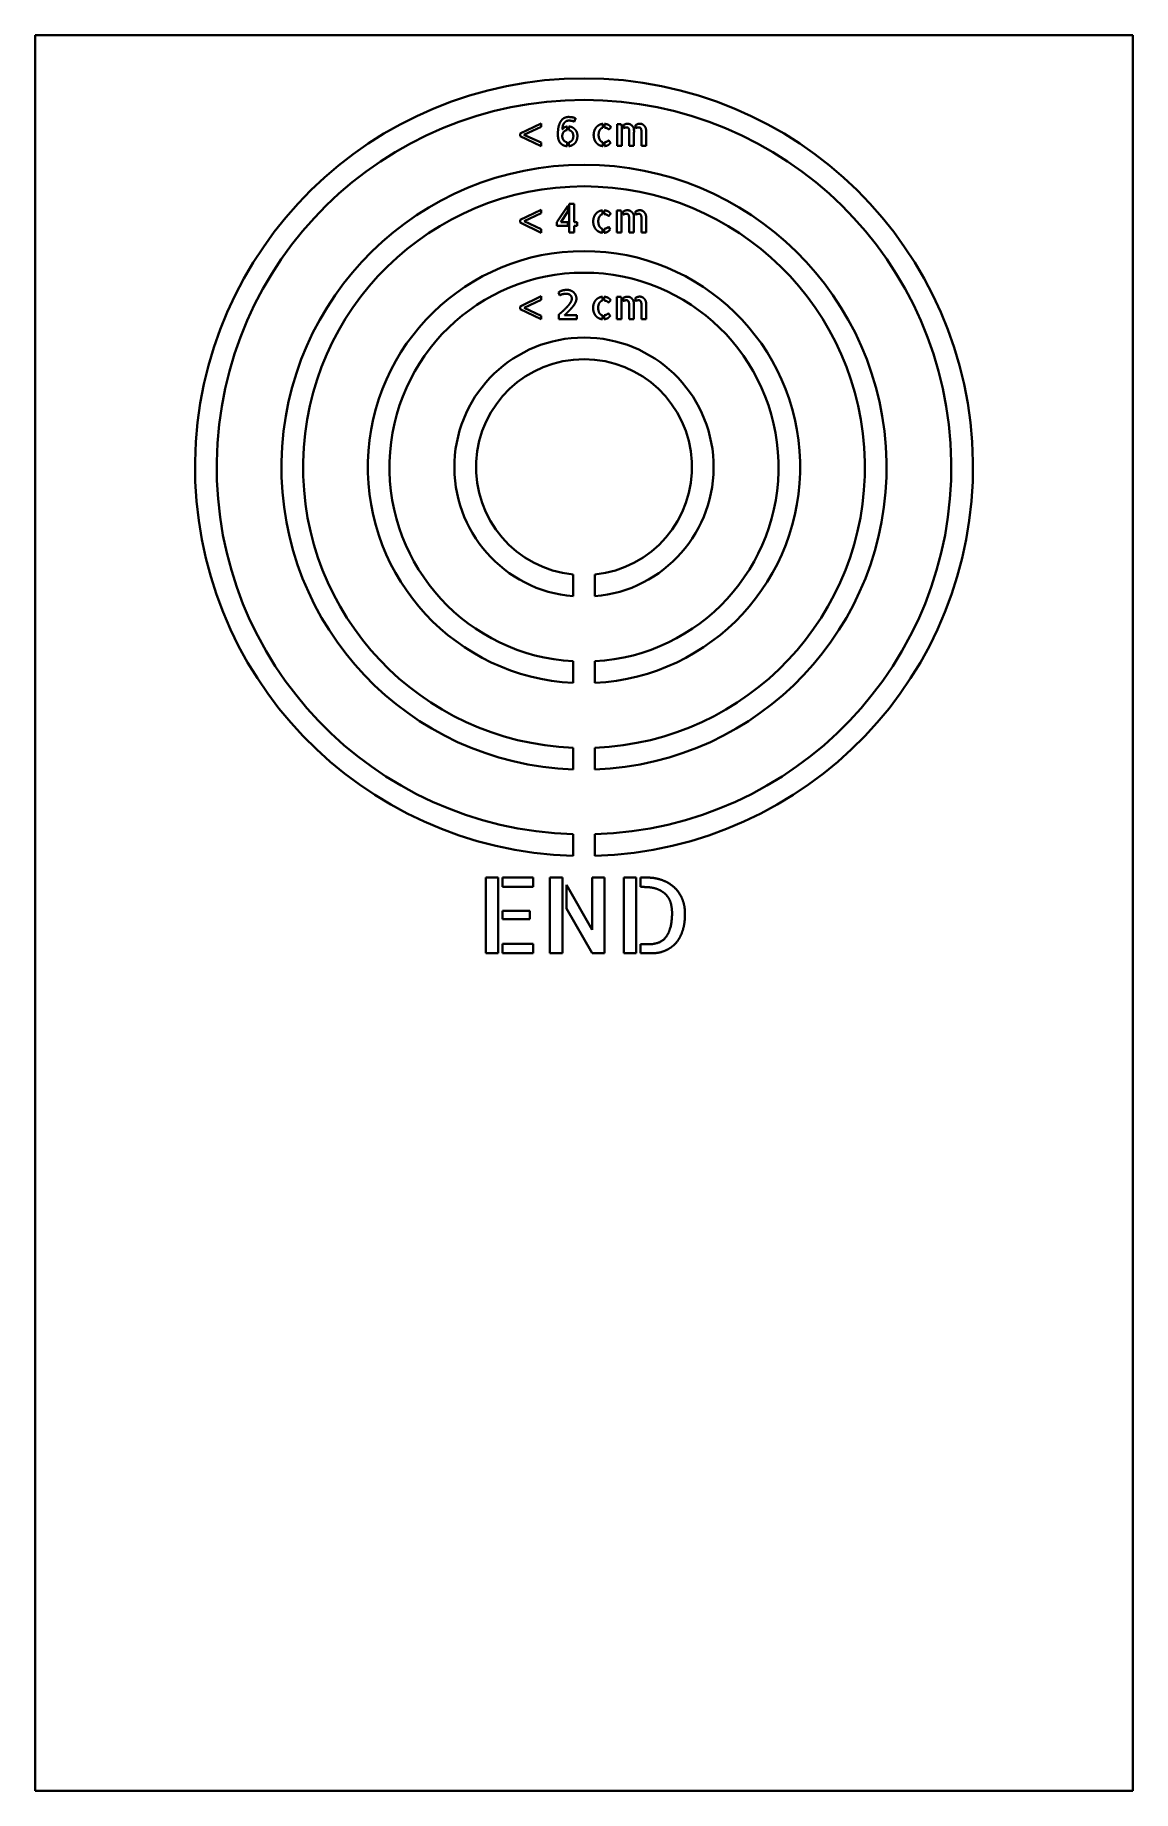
# Model space of a CAD drawing. Header units: inches. Extents: x -17 to -7, y 6 to 22.
import ezdxf

# ---------------------------------------------------------------- set-up
doc = ezdxf.new("R2010")
doc.units = ezdxf.units.IN
doc.header["$MEASUREMENT"] = 0
doc.layers.add('Visible', color=7, linetype='Continuous', lineweight=40)

msp = doc.modelspace()

# ---------------------------------------------------------------- linework, layer by layer
at = {"layer": 'Visible'}
for p, q in [((-17, 6), (-17, 22)), ((-17, 22), (-7, 22)), ((-7, 6), (-7, 22)), ((-12.58, 21.104), (-12.391, 21.196)), ((-12.391, 21.164), (-12.547, 21.092)), ((-12.391, 21.196), (-12.391, 21.164)), ((-12.152, 21.167), (-12.152, 21.135)), ((-12.138, 21.135), (-12.138, 21.167)), ((-12.076, 21.24), (-12.089, 21.211)), ((-11.828, 21.191), (-11.828, 21.157)), ((-11.813, 21.157), (-11.813, 21.191)), ((-11.754, 21.162), (-11.773, 21.139)), ((-11.699, 21.19), (-11.66, 21.19)), ((-11.699, 20.99), (-11.699, 21.19)), ((-11.66, 21.19), (-11.655, 21.17)), ((-11.655, 21.17), (-11.655, 20.99)), ((-11.641, 21.152), (-11.641, 21.18)), ((-11.588, 20.99), (-11.588, 21.122)), ((-11.53, 21.152), (-11.53, 21.18)), ((-11.434, 21.126), (-11.434, 20.99)), ((-12.58, 21.08), (-12.58, 21.104)), ((-12.391, 20.988), (-12.58, 21.08)), ((-12.547, 21.092), (-12.391, 21.02)), ((-12.391, 21.02), (-12.391, 20.988)), ((-12.152, 21.023), (-12.152, 20.988)), ((-12.138, 20.988), (-12.138, 21.023)), ((-11.828, 21.024), (-11.828, 20.989)), ((-11.813, 20.989), (-11.813, 21.024)), ((-11.774, 21.041), (-11.758, 21.018)), ((-11.655, 20.99), (-11.699, 20.99)), ((-11.545, 20.99), (-11.588, 20.99)), ((-11.545, 21.103), (-11.545, 20.99)), ((-11.476, 20.99), (-11.476, 21.099)), ((-11.434, 20.99), (-11.476, 20.99)), ((-12.58, 20.316), (-12.39, 20.408)), ((-12.39, 20.376), (-12.546, 20.304)), ((-12.39, 20.408), (-12.39, 20.376)), ((-12.248, 20.296), (-12.148, 20.443)), ((-12.148, 20.392), (-12.21, 20.296)), ((-12.148, 20.443), (-12.148, 20.392)), ((-12.134, 20.201), (-12.134, 20.464)), ((-12.134, 20.464), (-12.09, 20.464)), ((-12.09, 20.464), (-12.09, 20.296)), ((-11.831, 20.403), (-11.831, 20.368)), ((-11.816, 20.369), (-11.816, 20.403)), ((-11.757, 20.374), (-11.776, 20.35)), ((-11.701, 20.403), (-11.662, 20.403)), ((-11.701, 20.201), (-11.701, 20.403)), ((-11.662, 20.403), (-11.657, 20.382)), ((-11.657, 20.382), (-11.657, 20.201)), ((-11.642, 20.364), (-11.642, 20.392)), ((-11.589, 20.201), (-11.589, 20.334)), ((-11.531, 20.364), (-11.531, 20.392)), ((-11.434, 20.338), (-11.434, 20.201)), ((-12.58, 20.292), (-12.58, 20.316)), ((-12.39, 20.198), (-12.58, 20.292)), ((-12.546, 20.304), (-12.39, 20.231)), ((-12.39, 20.231), (-12.39, 20.198)), ((-12.248, 20.262), (-12.248, 20.296)), ((-12.148, 20.262), (-12.248, 20.262)), ((-12.21, 20.296), (-12.148, 20.296)), ((-12.148, 20.296), (-12.148, 20.262)), ((-12.09, 20.201), (-12.134, 20.201)), ((-12.09, 20.296), (-12.062, 20.296)), ((-12.062, 20.262), (-12.09, 20.262)), ((-12.09, 20.262), (-12.09, 20.201)), ((-12.062, 20.296), (-12.062, 20.262)), ((-11.831, 20.235), (-11.831, 20.199)), ((-11.816, 20.199), (-11.816, 20.235)), ((-11.777, 20.252), (-11.761, 20.229)), ((-11.657, 20.201), (-11.701, 20.201)), ((-11.546, 20.201), (-11.589, 20.201)), ((-11.546, 20.314), (-11.546, 20.201)), ((-11.477, 20.201), (-11.477, 20.311)), ((-11.434, 20.201), (-11.477, 20.201)), ((-12.58, 19.528), (-12.389, 19.62)), ((-12.58, 19.504), (-12.58, 19.528)), ((-12.389, 19.588), (-12.546, 19.516)), ((-12.389, 19.62), (-12.389, 19.588)), ((-12.22, 19.628), (-12.232, 19.655)), ((-11.832, 19.616), (-11.832, 19.581)), ((-11.817, 19.581), (-11.817, 19.616)), ((-11.757, 19.586), (-11.777, 19.563)), ((-11.701, 19.615), (-11.662, 19.615)), ((-11.701, 19.413), (-11.701, 19.615)), ((-11.662, 19.615), (-11.658, 19.594)), ((-11.658, 19.594), (-11.658, 19.413)), ((-11.643, 19.577), (-11.643, 19.605)), ((-11.589, 19.413), (-11.589, 19.546)), ((-11.546, 19.526), (-11.546, 19.413)), ((-11.531, 19.577), (-11.531, 19.605)), ((-11.477, 19.413), (-11.477, 19.523)), ((-11.434, 19.55), (-11.434, 19.413)), ((-12.389, 19.41), (-12.58, 19.504)), ((-12.546, 19.516), (-12.389, 19.443)), ((-12.389, 19.443), (-12.389, 19.41)), ((-12.23, 19.413), (-12.23, 19.453)), ((-12.065, 19.413), (-12.23, 19.413)), ((-12.178, 19.447), (-12.065, 19.447)), ((-12.065, 19.447), (-12.065, 19.413)), ((-11.832, 19.447), (-11.832, 19.411)), ((-11.817, 19.411), (-11.817, 19.447)), ((-11.777, 19.464), (-11.761, 19.441)), ((-11.658, 19.413), (-11.701, 19.413)), ((-11.546, 19.413), (-11.589, 19.413)), ((-11.434, 19.413), (-11.477, 19.413)), ((-12.098, 17.084), (-12.098, 16.886)), ((-11.902, 17.084), (-11.902, 16.886)), ((-12.098, 16.294), (-12.098, 16.097)), ((-11.902, 16.294), (-11.902, 16.097)), ((-12.098, 15.506), (-12.098, 15.309)), ((-11.902, 15.506), (-11.902, 15.309)), ((-12.098, 14.718), (-12.098, 14.521)), ((-11.902, 14.718), (-11.902, 14.521)), ((-12.895, 13.633), (-12.895, 14.323)), ((-12.895, 14.323), (-12.781, 14.323)), ((-12.781, 14.323), (-12.781, 13.633)), ((-12.743, 14.323), (-12.464, 14.323)), ((-12.743, 14.237), (-12.743, 14.323)), ((-12.464, 14.323), (-12.464, 14.237)), ((-12.31, 13.633), (-12.31, 14.323)), ((-12.31, 14.323), (-12.196, 14.323)), ((-12.196, 14.323), (-12.196, 13.633)), ((-12.158, 14.041), (-12.158, 14.256)), ((-12.158, 14.256), (-11.926, 13.847)), ((-11.926, 13.847), (-11.926, 14.323)), ((-11.926, 14.323), (-11.812, 14.323)), ((-11.812, 14.323), (-11.812, 13.633)), ((-11.637, 13.633), (-11.637, 14.323)), ((-11.637, 14.323), (-11.524, 14.323)), ((-11.524, 14.323), (-11.524, 13.633)), ((-11.486, 14.323), (-11.429, 14.323)), ((-11.486, 14.237), (-11.486, 14.323)), ((-12.464, 14.237), (-12.743, 14.237)), ((-11.459, 14.237), (-11.486, 14.237)), ((-12.743, 13.944), (-12.743, 14.02)), ((-12.743, 14.02), (-12.493, 14.02)), ((-12.493, 13.944), (-12.743, 13.944)), ((-12.493, 14.02), (-12.493, 13.944)), ((-11.926, 13.633), (-12.158, 14.041)), ((-12.781, 13.633), (-12.895, 13.633)), ((-12.743, 13.633), (-12.743, 13.718)), ((-12.743, 13.718), (-12.464, 13.718)), ((-12.464, 13.633), (-12.743, 13.633)), ((-12.464, 13.718), (-12.464, 13.633)), ((-12.196, 13.633), (-12.31, 13.633)), ((-11.812, 13.633), (-11.926, 13.633)), ((-11.524, 13.633), (-11.637, 13.633)), ((-11.486, 13.633), (-11.486, 13.715)), ((-11.486, 13.715), (-11.413, 13.715)), ((-11.376, 13.633), (-11.486, 13.633)), ((-17, 6), (-7, 6))]:
    msp.add_line(p, q, dxfattribs=at)
for radius, start, end in [(3.543, 271.5918, 268.4082), (3.346, 271.6854, 268.3146), (2.756, 272.0467, 267.9533), (2.559, 272.2042, 267.7958), (1.969, 272.866, 267.134), (1.772, 273.1847, 266.8153), (1.181, 274.7802, 265.2198), (0.984, 275.7392, 264.2608)]:
    msp.add_arc((-12, 18.063), radius, start, end, dxfattribs=at)
for points in [[(-12.238, 21.093), (-12.238, 21.14), (-12.23, 21.171)], [(-12.23, 21.171), (-12.221, 21.203), (-12.207, 21.221)], [(-12.207, 21.221), (-12.194, 21.239), (-12.177, 21.246)], [(-12.193, 21.173), (-12.196, 21.159), (-12.196, 21.144)], [(-12.196, 21.144), (-12.196, 21.144), (-12.195, 21.144)], [(-12.195, 21.144), (-12.194, 21.144), (-12.193, 21.145)], [(-12.182, 21.197), (-12.189, 21.186), (-12.193, 21.173)], [(-12.193, 21.145), (-12.189, 21.152), (-12.178, 21.159)], [(-12.17, 21.13), (-12.179, 21.125), (-12.185, 21.118)], [(-12.164, 21.214), (-12.175, 21.208), (-12.182, 21.197)], [(-12.178, 21.159), (-12.167, 21.165), (-12.152, 21.167)], [(-12.177, 21.246), (-12.16, 21.254), (-12.143, 21.254)], [(-12.152, 21.135), (-12.162, 21.134), (-12.17, 21.13)], [(-12.139, 21.221), (-12.154, 21.221), (-12.164, 21.214)], [(-12.143, 21.254), (-12.123, 21.254), (-12.106, 21.251)], [(-12.111, 21.219), (-12.123, 21.221), (-12.139, 21.221)], [(-12.138, 21.167), (-12.12, 21.167), (-12.105, 21.159)], [(-12.108, 21.117), (-12.12, 21.131), (-12.138, 21.135)], [(-12.089, 21.211), (-12.099, 21.217), (-12.111, 21.219)], [(-12.106, 21.251), (-12.088, 21.249), (-12.076, 21.24)], [(-12.105, 21.159), (-12.091, 21.151), (-12.081, 21.139)], [(-12.081, 21.139), (-12.07, 21.128), (-12.065, 21.113)], [(-11.912, 21.09), (-11.912, 21.11), (-11.906, 21.128)], [(-11.906, 21.128), (-11.9, 21.146), (-11.889, 21.159)], [(-11.889, 21.159), (-11.878, 21.173), (-11.862, 21.181)], [(-11.856, 21.135), (-11.867, 21.117), (-11.867, 21.091)], [(-11.862, 21.181), (-11.847, 21.19), (-11.828, 21.191)], [(-11.828, 21.157), (-11.845, 21.153), (-11.856, 21.135)], [(-11.813, 21.191), (-11.793, 21.19), (-11.779, 21.183)], [(-11.788, 21.15), (-11.797, 21.156), (-11.813, 21.157)], [(-11.773, 21.139), (-11.778, 21.145), (-11.788, 21.15)], [(-11.779, 21.183), (-11.765, 21.175), (-11.754, 21.162)], [(-11.641, 21.18), (-11.632, 21.185), (-11.622, 21.189)], [(-11.624, 21.158), (-11.632, 21.156), (-11.641, 21.152)], [(-11.611, 21.159), (-11.616, 21.159), (-11.624, 21.158)], [(-11.622, 21.189), (-11.613, 21.192), (-11.603, 21.192)], [(-11.597, 21.155), (-11.602, 21.159), (-11.611, 21.159)], [(-11.603, 21.192), (-11.587, 21.192), (-11.575, 21.185)], [(-11.59, 21.141), (-11.592, 21.15), (-11.597, 21.155)], [(-11.588, 21.122), (-11.588, 21.133), (-11.59, 21.141)], [(-11.575, 21.185), (-11.564, 21.178), (-11.554, 21.165)], [(-11.554, 21.165), (-11.549, 21.159), (-11.547, 21.152)], [(-11.547, 21.152), (-11.545, 21.144), (-11.545, 21.136)], [(-11.545, 21.136), (-11.544, 21.129), (-11.544, 21.12)], [(-11.544, 21.12), (-11.545, 21.112), (-11.545, 21.103)], [(-11.53, 21.18), (-11.52, 21.186), (-11.511, 21.189)], [(-11.511, 21.158), (-11.519, 21.157), (-11.53, 21.152)], [(-11.511, 21.189), (-11.501, 21.193), (-11.492, 21.193)], [(-11.501, 21.159), (-11.503, 21.159), (-11.511, 21.158)], [(-11.486, 21.155), (-11.491, 21.159), (-11.501, 21.159)], [(-11.492, 21.193), (-11.48, 21.193), (-11.469, 21.188)], [(-11.479, 21.141), (-11.481, 21.15), (-11.486, 21.155)], [(-11.477, 21.122), (-11.477, 21.133), (-11.479, 21.141)], [(-11.476, 21.099), (-11.476, 21.111), (-11.477, 21.122)], [(-11.469, 21.188), (-11.459, 21.183), (-11.451, 21.174)], [(-11.451, 21.174), (-11.443, 21.165), (-11.438, 21.153)], [(-11.438, 21.153), (-11.434, 21.141), (-11.434, 21.126)], [(-12.233, 21.052), (-12.238, 21.071), (-12.238, 21.093)], [(-12.217, 21.019), (-12.228, 21.033), (-12.233, 21.052)], [(-12.19, 20.997), (-12.206, 21.005), (-12.217, 21.019)], [(-12.194, 21.101), (-12.198, 21.091), (-12.198, 21.08)], [(-12.198, 21.08), (-12.198, 21.068), (-12.194, 21.058)], [(-12.185, 21.118), (-12.191, 21.111), (-12.194, 21.101)], [(-12.194, 21.058), (-12.191, 21.048), (-12.185, 21.041)], [(-12.152, 20.988), (-12.174, 20.989), (-12.19, 20.997)], [(-12.185, 21.041), (-12.179, 21.033), (-12.17, 21.029)], [(-12.17, 21.029), (-12.162, 21.024), (-12.152, 21.023)], [(-12.138, 21.023), (-12.12, 21.027), (-12.108, 21.042)], [(-12.111, 20.995), (-12.125, 20.99), (-12.138, 20.988)], [(-12.086, 21.012), (-12.098, 21.001), (-12.111, 20.995)], [(-12.097, 21.08), (-12.097, 21.102), (-12.108, 21.117)], [(-12.108, 21.042), (-12.097, 21.058), (-12.097, 21.08)], [(-12.067, 21.041), (-12.074, 21.023), (-12.086, 21.012)], [(-12.06, 21.083), (-12.06, 21.058), (-12.067, 21.041)], [(-12.065, 21.113), (-12.06, 21.098), (-12.06, 21.083)], [(-11.906, 21.052), (-11.912, 21.07), (-11.912, 21.09)], [(-11.889, 21.02), (-11.9, 21.034), (-11.906, 21.052)], [(-11.863, 20.998), (-11.878, 21.006), (-11.889, 21.02)], [(-11.867, 21.091), (-11.867, 21.078), (-11.864, 21.067)], [(-11.864, 21.067), (-11.861, 21.055), (-11.856, 21.046)], [(-11.828, 20.989), (-11.847, 20.99), (-11.863, 20.998)], [(-11.856, 21.046), (-11.851, 21.037), (-11.844, 21.031)], [(-11.844, 21.031), (-11.837, 21.025), (-11.828, 21.024)], [(-11.813, 21.024), (-11.8, 21.025), (-11.791, 21.03)], [(-11.782, 20.997), (-11.794, 20.99), (-11.813, 20.989)], [(-11.791, 21.03), (-11.782, 21.035), (-11.774, 21.041)], [(-11.758, 21.018), (-11.769, 21.004), (-11.782, 20.997)], [(-11.916, 20.302), (-11.916, 20.322), (-11.91, 20.34)], [(-11.91, 20.34), (-11.904, 20.358), (-11.893, 20.371)], [(-11.893, 20.371), (-11.881, 20.385), (-11.866, 20.393)], [(-11.859, 20.346), (-11.87, 20.328), (-11.87, 20.303)], [(-11.866, 20.393), (-11.85, 20.402), (-11.831, 20.403)], [(-11.831, 20.368), (-11.849, 20.365), (-11.859, 20.346)], [(-11.816, 20.403), (-11.796, 20.402), (-11.782, 20.395)], [(-11.791, 20.362), (-11.8, 20.368), (-11.816, 20.369)], [(-11.776, 20.35), (-11.781, 20.357), (-11.791, 20.362)], [(-11.782, 20.395), (-11.768, 20.388), (-11.757, 20.374)], [(-11.642, 20.392), (-11.634, 20.398), (-11.624, 20.401)], [(-11.626, 20.37), (-11.634, 20.368), (-11.642, 20.364)], [(-11.613, 20.371), (-11.617, 20.371), (-11.626, 20.37)], [(-11.624, 20.401), (-11.614, 20.404), (-11.604, 20.404)], [(-11.598, 20.367), (-11.603, 20.371), (-11.613, 20.371)], [(-11.604, 20.404), (-11.588, 20.404), (-11.577, 20.397)], [(-11.591, 20.353), (-11.593, 20.362), (-11.598, 20.367)], [(-11.589, 20.334), (-11.589, 20.345), (-11.591, 20.353)], [(-11.577, 20.397), (-11.565, 20.39), (-11.555, 20.377)], [(-11.555, 20.377), (-11.55, 20.371), (-11.548, 20.363)], [(-11.548, 20.363), (-11.546, 20.356), (-11.546, 20.348)], [(-11.546, 20.348), (-11.545, 20.34), (-11.546, 20.332)], [(-11.546, 20.332), (-11.546, 20.323), (-11.546, 20.314)], [(-11.531, 20.392), (-11.521, 20.398), (-11.511, 20.401)], [(-11.512, 20.37), (-11.52, 20.369), (-11.531, 20.364)], [(-11.501, 20.371), (-11.504, 20.371), (-11.512, 20.37)], [(-11.511, 20.401), (-11.501, 20.405), (-11.493, 20.405)], [(-11.486, 20.367), (-11.491, 20.371), (-11.501, 20.371)], [(-11.493, 20.405), (-11.481, 20.405), (-11.47, 20.4)], [(-11.479, 20.353), (-11.482, 20.362), (-11.486, 20.367)], [(-11.477, 20.334), (-11.477, 20.345), (-11.479, 20.353)], [(-11.477, 20.311), (-11.477, 20.323), (-11.477, 20.334)], [(-11.47, 20.4), (-11.459, 20.395), (-11.451, 20.386)], [(-11.451, 20.386), (-11.443, 20.377), (-11.438, 20.365)], [(-11.438, 20.365), (-11.434, 20.352), (-11.434, 20.338)], [(-11.91, 20.263), (-11.916, 20.281), (-11.916, 20.302)], [(-11.893, 20.231), (-11.904, 20.245), (-11.91, 20.263)], [(-11.866, 20.209), (-11.882, 20.217), (-11.893, 20.231)], [(-11.87, 20.303), (-11.87, 20.289), (-11.867, 20.278)], [(-11.867, 20.278), (-11.865, 20.266), (-11.86, 20.257)], [(-11.831, 20.199), (-11.85, 20.2), (-11.866, 20.209)], [(-11.86, 20.257), (-11.855, 20.248), (-11.847, 20.242)], [(-11.847, 20.242), (-11.84, 20.236), (-11.831, 20.235)], [(-11.816, 20.235), (-11.803, 20.236), (-11.794, 20.241)], [(-11.785, 20.208), (-11.797, 20.2), (-11.816, 20.199)], [(-11.794, 20.241), (-11.785, 20.246), (-11.777, 20.252)], [(-11.761, 20.229), (-11.772, 20.215), (-11.785, 20.208)], [(-12.232, 19.655), (-12.226, 19.661), (-12.216, 19.665)], [(-12.208, 19.635), (-12.214, 19.632), (-12.22, 19.628)], [(-12.216, 19.665), (-12.207, 19.67), (-12.197, 19.673)], [(-12.196, 19.639), (-12.203, 19.638), (-12.208, 19.635)], [(-12.197, 19.673), (-12.186, 19.676), (-12.176, 19.677)], [(-12.18, 19.642), (-12.189, 19.641), (-12.196, 19.639)], [(-12.157, 19.643), (-12.171, 19.643), (-12.18, 19.642)], [(-12.176, 19.677), (-12.166, 19.679), (-12.158, 19.679)], [(-12.16, 19.517), (-12.147, 19.53), (-12.136, 19.544)], [(-12.158, 19.679), (-12.134, 19.679), (-12.118, 19.671)], [(-12.142, 19.64), (-12.15, 19.643), (-12.157, 19.643)], [(-12.127, 19.633), (-12.134, 19.638), (-12.142, 19.64)], [(-12.136, 19.544), (-12.125, 19.559), (-12.118, 19.572)], [(-12.116, 19.619), (-12.12, 19.628), (-12.127, 19.633)], [(-12.118, 19.671), (-12.101, 19.664), (-12.09, 19.652)], [(-12.118, 19.572), (-12.111, 19.586), (-12.111, 19.598)], [(-12.111, 19.598), (-12.111, 19.611), (-12.116, 19.619)], [(-12.091, 19.54), (-12.101, 19.526), (-12.114, 19.512)], [(-12.075, 19.57), (-12.081, 19.555), (-12.091, 19.54)], [(-12.09, 19.652), (-12.08, 19.64), (-12.074, 19.626)], [(-12.069, 19.599), (-12.069, 19.585), (-12.075, 19.57)], [(-12.074, 19.626), (-12.069, 19.612), (-12.069, 19.599)], [(-11.917, 19.514), (-11.917, 19.534), (-11.911, 19.552)], [(-11.911, 19.552), (-11.905, 19.57), (-11.894, 19.584)], [(-11.894, 19.584), (-11.882, 19.597), (-11.867, 19.606)], [(-11.86, 19.559), (-11.871, 19.541), (-11.871, 19.515)], [(-11.867, 19.606), (-11.851, 19.614), (-11.832, 19.616)], [(-11.832, 19.581), (-11.849, 19.577), (-11.86, 19.559)], [(-11.817, 19.616), (-11.797, 19.615), (-11.783, 19.607)], [(-11.792, 19.575), (-11.801, 19.58), (-11.817, 19.581)], [(-11.777, 19.563), (-11.782, 19.569), (-11.792, 19.575)], [(-11.783, 19.607), (-11.769, 19.6), (-11.757, 19.586)], [(-11.643, 19.605), (-11.634, 19.61), (-11.624, 19.613)], [(-11.626, 19.582), (-11.635, 19.581), (-11.643, 19.577)], [(-11.613, 19.584), (-11.618, 19.584), (-11.626, 19.582)], [(-11.624, 19.613), (-11.615, 19.616), (-11.605, 19.616)], [(-11.599, 19.579), (-11.604, 19.584), (-11.613, 19.584)], [(-11.605, 19.616), (-11.588, 19.616), (-11.577, 19.61)], [(-11.592, 19.566), (-11.594, 19.574), (-11.599, 19.579)], [(-11.589, 19.546), (-11.589, 19.557), (-11.592, 19.566)], [(-11.577, 19.61), (-11.566, 19.603), (-11.555, 19.589)], [(-11.555, 19.589), (-11.551, 19.583), (-11.549, 19.576)], [(-11.549, 19.576), (-11.547, 19.568), (-11.546, 19.56)], [(-11.546, 19.56), (-11.546, 19.553), (-11.546, 19.544)], [(-11.546, 19.544), (-11.546, 19.536), (-11.546, 19.526)], [(-11.531, 19.605), (-11.522, 19.611), (-11.512, 19.614)], [(-11.512, 19.583), (-11.52, 19.582), (-11.531, 19.577)], [(-11.512, 19.614), (-11.501, 19.617), (-11.493, 19.617)], [(-11.501, 19.584), (-11.504, 19.584), (-11.512, 19.583)], [(-11.487, 19.579), (-11.491, 19.584), (-11.501, 19.584)], [(-11.493, 19.617), (-11.481, 19.617), (-11.47, 19.612)], [(-11.48, 19.566), (-11.482, 19.574), (-11.487, 19.579)], [(-11.477, 19.546), (-11.477, 19.557), (-11.48, 19.566)], [(-11.477, 19.523), (-11.477, 19.535), (-11.477, 19.546)], [(-11.47, 19.612), (-11.459, 19.607), (-11.451, 19.598)], [(-11.451, 19.598), (-11.443, 19.589), (-11.438, 19.577)], [(-11.438, 19.577), (-11.434, 19.565), (-11.434, 19.55)], [(-12.23, 19.453), (-12.223, 19.459), (-12.212, 19.468)], [(-12.212, 19.468), (-12.2, 19.478), (-12.187, 19.49)], [(-12.187, 19.49), (-12.174, 19.503), (-12.16, 19.517)], [(-12.16, 19.464), (-12.171, 19.454), (-12.178, 19.447)], [(-12.138, 19.486), (-12.15, 19.474), (-12.16, 19.464)], [(-12.114, 19.512), (-12.126, 19.498), (-12.138, 19.486)], [(-11.911, 19.475), (-11.917, 19.493), (-11.917, 19.514)], [(-11.894, 19.443), (-11.905, 19.457), (-11.911, 19.475)], [(-11.867, 19.421), (-11.883, 19.429), (-11.894, 19.443)], [(-11.871, 19.515), (-11.871, 19.502), (-11.868, 19.49)], [(-11.868, 19.49), (-11.866, 19.478), (-11.861, 19.469)], [(-11.832, 19.411), (-11.851, 19.412), (-11.867, 19.421)], [(-11.861, 19.469), (-11.856, 19.46), (-11.848, 19.454)], [(-11.848, 19.454), (-11.841, 19.448), (-11.832, 19.447)], [(-11.817, 19.447), (-11.804, 19.448), (-11.795, 19.453)], [(-11.785, 19.42), (-11.798, 19.412), (-11.817, 19.411)], [(-11.795, 19.453), (-11.786, 19.458), (-11.777, 19.464)], [(-11.761, 19.441), (-11.772, 19.427), (-11.785, 19.42)], [(-11.429, 14.323), (-11.342, 14.323), (-11.276, 14.295)], [(-11.276, 14.295), (-11.21, 14.267), (-11.166, 14.222)], [(-11.328, 14.216), (-11.378, 14.237), (-11.459, 14.237)], [(-11.248, 14.161), (-11.277, 14.195), (-11.328, 14.216)], [(-11.208, 14.085), (-11.218, 14.127), (-11.248, 14.161)], [(-11.198, 14), (-11.198, 14.043), (-11.208, 14.085)], [(-11.166, 14.222), (-11.123, 14.176), (-11.101, 14.117)], [(-11.101, 14.117), (-11.08, 14.059), (-11.08, 13.997)], [(-11.248, 13.788), (-11.198, 13.861), (-11.198, 14)], [(-11.08, 13.997), (-11.08, 13.912), (-11.098, 13.851)], [(-11.413, 13.715), (-11.299, 13.715), (-11.248, 13.788)], [(-11.098, 13.851), (-11.116, 13.791), (-11.144, 13.75)], [(-11.335, 13.636), (-11.363, 13.633), (-11.376, 13.633)], [(-11.275, 13.651), (-11.308, 13.639), (-11.335, 13.636)], [(-11.208, 13.686), (-11.243, 13.663), (-11.275, 13.651)], [(-11.144, 13.75), (-11.173, 13.71), (-11.208, 13.686)]]:
    msp.add_open_spline(points, degree=2, dxfattribs=at)

doc.saveas('drawing.dxf')
